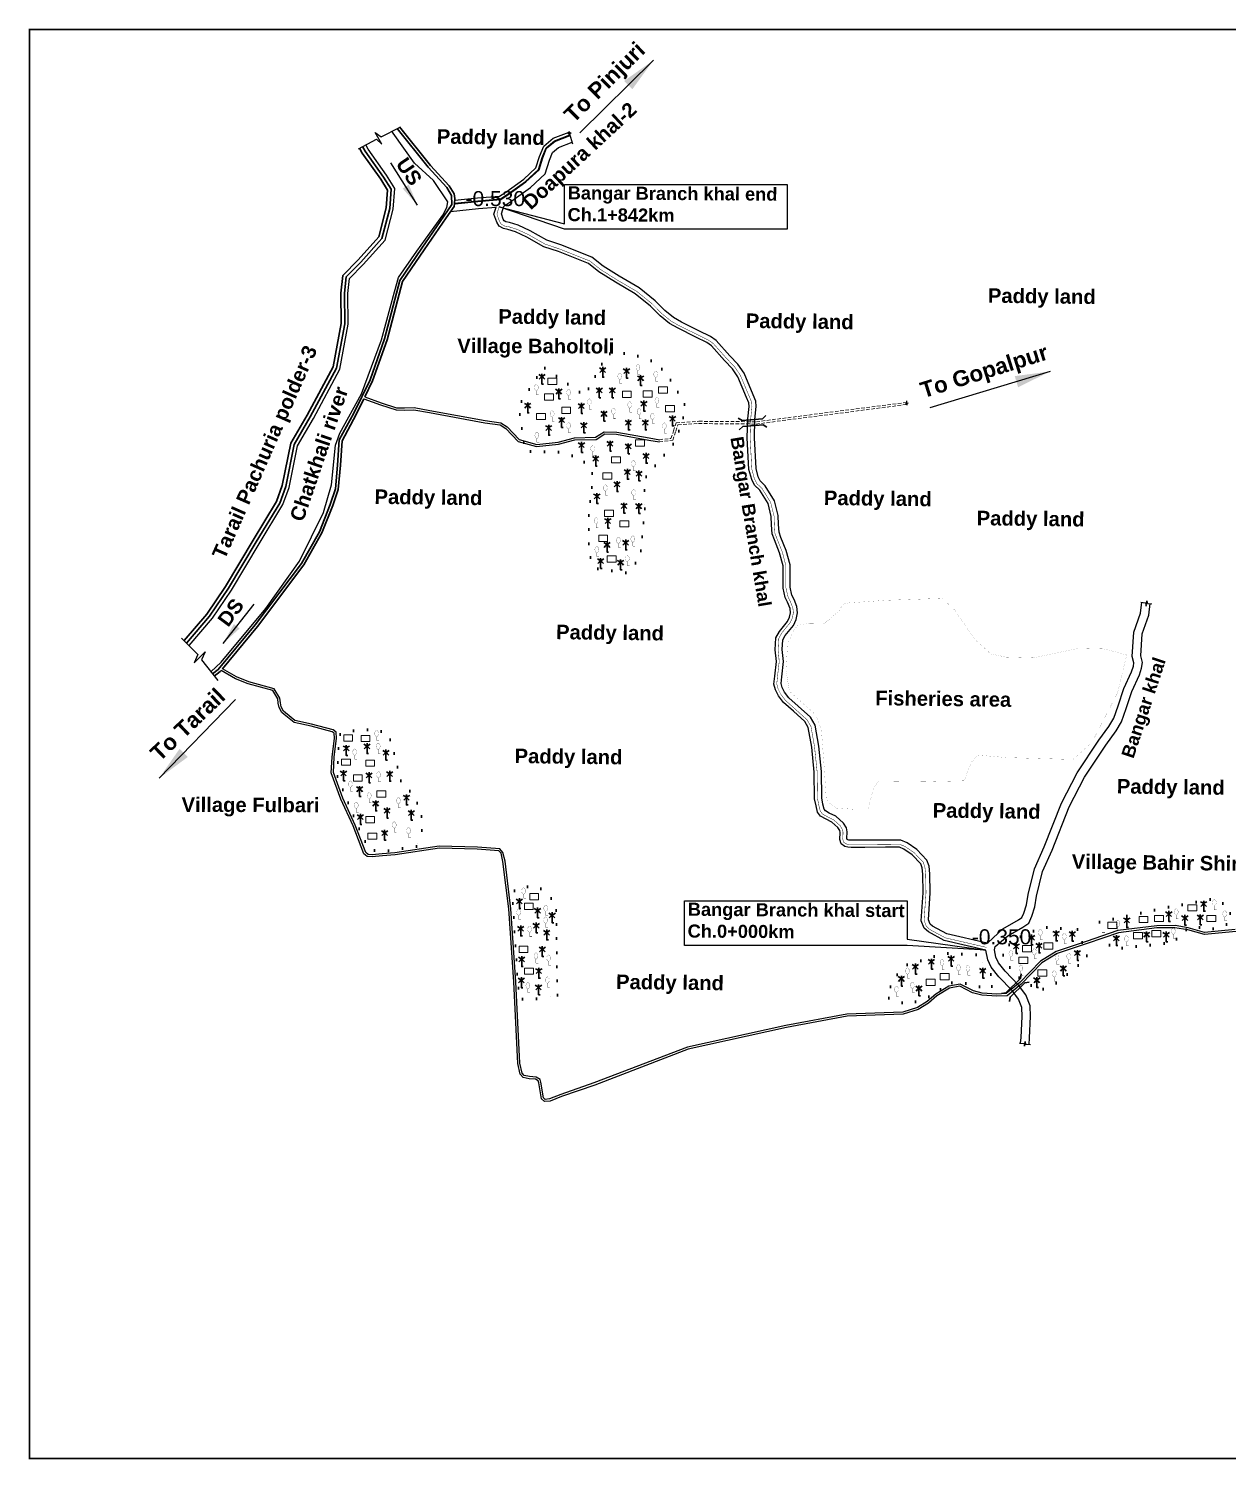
# Model space of a CAD drawing. Header units: millimetres. Extents: x 103 to 31621, y -111783 to -48.
# Drawn here: x 28774 to 30475, y -111783 to -109752 of the extents above; entities that cross this region are included whole.
import ezdxf

# ---------------------------------------------------------------- set-up
doc = ezdxf.new("R2010")
doc.units = ezdxf.units.MM
doc.header["$MEASUREMENT"] = 0
for name, pattern in [('CENTERX2', [4, 2.5, -0.5, 0.5, -0.5]), ('DASHED2', [0.375, 0.25, -0.125]), ('DOT2', [0.125, 0, -0.125]), ('HIDDENX2', [0.75, 0.5, -0.25])]:
    doc.linetypes.add(name, pattern=pattern)
for name, color, linetype in [('boundary', 7, 'Continuous'), ('Earthen Emb', 42, 'Continuous'), ('Home Stead', 151, 'Continuous'), ('Khal', 4, 'Continuous'), ('TEXT', 5, 'Continuous'), ('Trees', 77, 'Continuous')]:
    doc.layers.add(name, color=color, linetype=linetype)
for name, color, linetype, lineweight in [('Bridge or Culvert', 7, 'Continuous', 25), ('Earthan Road', 7, 'DASHED2', 9), ('FRAM', 7, 'Continuous', 50), ('HOUSE', 144, 'Continuous', 18), ('Pond or Ditch', 7, 'Continuous', 9), ('PUCCA ROAD', 1, 'Continuous', 30)]:
    doc.layers.add(name, color=color, linetype=linetype, lineweight=lineweight)
doc.styles.add('AR', font='arial.ttf', dxfattribs={"height": 450})
doc.styles.get("Standard").update_dxf_attribs({"font": 'arial.ttf'})
doc.styles.add('sum', font='arialbd.ttf')
doc.dimstyles.get("Standard").update_dxf_attribs({"dimtxt": 0.18, "dimasz": 0.18, "dimexe": 0.18, "dimexo": 0.0625, "dimgap": 0.09, "dimtad": 0, "dimtih": 1, "dimtoh": 1, "dimdec": 4, "dimzin": 0, "dimdsep": 46, "dimtxsty": 'Standard', "dimblk": 'DATUMBLANK', "dimcen": 0.09, "dimadec": 0, "dimazin": 0, "dimtfac": 1, "dimtdec": 4, "dimtofl": 0, "dimtmove": 0, "dimatfit": 3, "dimfxl": 1, "dimtolj": 1, "dimtzin": 0, "dimarcsym": 0})

# ---------------------------------------------------------------- blocks, each defined once
blk = doc.blocks.new('A$C7FEE66E4')
at = {"layer": 'Trees', "linetype": 'Continuous', "const_width": 0.000142}
blk.add_lwpolyline([(0, 0, 0.606435), (0, 0.0049, 0.606435)], format="xyb", close=True, dxfattribs=at)
at = {"layer": 'Trees', "linetype": 'Continuous', "const_width": 0.000252}
for points in [[(0, 0), (0, -0.0029)], [(0, -0.0029), (0.0017, -0.0029)]]:
    blk.add_lwpolyline(points, dxfattribs=at)
blk = doc.blocks.new('A$C01DB3217')
at = {"layer": 'Trees', "color": 1, "lineweight": 30}
blk.add_lwpolyline([(0, 0.0028), (0, -0.0071), (0.0015, -0.0071)], dxfattribs=at)
for centre, start, end in [((-0.012, -0.0154), 41.2491, 62.6782), ((0.012, -0.0154), 117.3218, 138.7509)]:
    blk.add_arc(centre, 0.0195, start, end, dxfattribs=at)
blk = doc.blocks.new('A$C3B865840')
at = {"layer": 'Bridge or Culvert', "color": 7, "linetype": 'Continuous', "lineweight": 30}
for points in [[(0, 43.6), (13.8, 33.1), (91.3, 33.3), (105, 44.2)], [(0.2, 0), (13.9, 10.6), (91.4, 10.9), (105.2, 0.2)]]:
    blk.add_lwpolyline(points, dxfattribs=at)
blk = doc.blocks.new('_DatumBlank')
at = {"color": 0, "linetype": 'ByBlock', "lineweight": -2}
for p, q in [((0, 0.577), (-1, 0)), ((0, -0.577), (0, 0.577)), ((-1, 0), (0, -0.577))]:
    blk.add_line(p, q, dxfattribs=at)
blk = doc.blocks.new('A$C5B990698')
at = {"layer": 'TEXT', "color": 0, "lineweight": 25}
blk.add_leader([(0, 110.8), (26.4, 0)], dimstyle='Standard', override={"dimscale": 0.5, "dimasz": 100, "dimgap": 0.09, "dimtad": 0}, dxfattribs=at)

msp = doc.modelspace()

# ---------------------------------------------------------------- linework, layer by layer
at = {"layer": 'boundary', "color": 0, "const_width": 2.6}
msp.add_lwpolyline([(28775.2, -109753.5), (31620, -109753.5), (31620, -111781.4), (28775.2, -111781.4), (28775.2, -109753.5)], dxfattribs=at)
at = {"layer": 'Earthan Road', "color": 7, "linetype": 'HIDDENX2', "ltscale": 10}
for points in [[(29669.1, -110338.8), (29688, -110336.5), (29692.4, -110323.5), (29695.4, -110314.6), (29724.8, -110312.7), (29806.4, -110313.4), (30020.4, -110285.6)], [(29669.2, -110335.7), (29685.6, -110333.7), (29689.2, -110323), (29693, -110311.7), (29725.3, -110309.5), (29806.8, -110310.2), (30019.9, -110282.6)]]:
    msp.add_lwpolyline(points, dxfattribs=at)
at = {"layer": 'Earthen Emb', "lineweight": 30}
for points in [[(29034.9, -110668.1), (29043, -110661.8), (29095.6, -110598.5), (29161.1, -110511.5), (29186.7, -110466.2), (29201.8, -110427.6), (29209.4, -110405.4), (29212.5, -110371.6), (29214.7, -110335.9), (29235.3, -110298.1), (29258.5, -110250.6), (29278.9, -110192.7), (29300.7, -110109.6), (29331.9, -110063.8), (29363.3, -110018.5), (29374.7, -110001.8), (29374.3, -109988.9), (29367.6, -109977.9), (29341.2, -109949), (29297, -109894.1)], [(29251.2, -110274.7), (29262.2, -110252.2), (29282.8, -110193.8), (29304.4, -110111.3), (29335.2, -110066.1), (29366.6, -110020.8), (29377.7, -110004.5), (29377.7, -110004.5), (29377.7, -110004.5), (29378.4, -110001), (29378.9, -109993.2), (29377.8, -109986.9), (29370.8, -109975.5), (29344.2, -109946.4), (29300.2, -109891.6)], [(28994.5, -110620.8), (29026.9, -110583), (29053.5, -110543.8), (29092.8, -110478), (29125.8, -110423.3), (29134, -110400.5), (29146.2, -110340.5), (29169.3, -110300.7), (29206.1, -110232.3), (29217.6, -110170.6), (29217.2, -110127.5), (29219.9, -110102.5), (29241.5, -110080.2), (29270.8, -110047.5), (29281.5, -110006.7), (29283.5, -109981.5), (29273.6, -109965.8), (29247.4, -109928.8), (29243.7, -109922)], [(28998.1, -110624.3), (29030.8, -110586), (29057.7, -110546.5), (29097, -110480.6), (29130.4, -110425.5), (29138.9, -110401.9), (29150.9, -110342.3), (29173.7, -110303.1), (29210.9, -110233.9), (29222.6, -110171.1), (29222.2, -110127.7), (29224.7, -110104.7), (29245.2, -110083.6), (29275.3, -110049.9), (29286.5, -110007.6), (29288.6, -109980.3), (29277.8, -109963.1), (29251.7, -109926.1), (29248, -109919.5)], [(29049, -110660.8), (29098.8, -110600.9), (29164.6, -110513.4), (29190.3, -110467.9), (29205.6, -110429), (29213.3, -110406.2), (29216.5, -110371.9), (29218.7, -110337), (29238.9, -110300), (29249.9, -110277.4)], [(29037.4, -110671.2), (29045.8, -110664.7), (29047.1, -110663.1)]]:
    msp.add_lwpolyline(points, dxfattribs=at)
at = {"layer": 'Home Stead', "color": 7, "linetype": 'DOT2', "lineweight": 50, "ltscale": 159.474072, "flags": 128}
for points in [[(29648.5, -110433.5), (29641.9, -110503.7), (29622.4, -110524.7), (29579.6, -110518.5), (29568.8, -110497.4), (29568.8, -110443.8), (29575, -110385.4), (29558.6, -110362.1), (29526.7, -110353.5), (29478.5, -110351.9), (29469.1, -110288), (29494, -110249.1), (29504.5, -110232.6), (29543, -110259.2), (29563.3, -110273.2), (29583.5, -110235.9), (29595.4, -110213.7), (29627.8, -110213.3), (29665.2, -110226.5), (29688.5, -110255.3), (29707.2, -110290.3), (29692.4, -110337), (29666, -110369.7), (29649.6, -110389.1), (29647.7, -110413.9), (29648.5, -110433.5)], [(29324.2, -110913), (29278.4, -110919.9), (29258.4, -110917.8), (29246, -110895.4), (29225.9, -110847.8), (29211.8, -110811.9), (29213.9, -110771.9), (29215.9, -110753.6), (29229, -110749.1), (29263.8, -110746.7), (29283.9, -110752), (29290, -110769.6), (29303.2, -110824.2), (29317, -110836.3), (29329.1, -110858.4), (29333, -110877.1), (29330.8, -110900.8), (29324.2, -110913)], [(29524.3, -111123.7), (29522.7, -110993.5), (29498.3, -110970.3), (29471.2, -110970.3), (29460.2, -110977.9), (29468.3, -111107.6), (29470.7, -111129.5), (29491.1, -111130), (29524.3, -111123.7)], [(30293.6, -111020.2), (30384.7, -111000.5), (30456.2, -110987.1), (30477.6, -110998), (30481.4, -111019.4), (30464.4, -111029), (30447.1, -111030.3), (30426.3, -111026.3), (30407.4, -111036), (30400.9, -111048.3), (30363.5, -111053.3), (30312.6, -111058.3), (30305.4, -111050.2), (30293.6, -111020.2)], [(30262.4, -111030.5), (30276.7, -111070.6), (30234.3, -111106), (30208.9, -111117.7), (30173.9, -111095.5), (30158, -111071.7), (30155.5, -111059.4), (30186, -111038.3), (30215.3, -111027.6), (30245.7, -111029.9), (30262.4, -111030.5)], [(30118.6, -111066.6), (30074.5, -111064.5), (30041.9, -111074.4), (30020.4, -111081), (30001.2, -111100.5), (29991.2, -111126.9), (30021.4, -111137.5), (30061.4, -111122.6), (30078, -111106.2), (30102.6, -111106.9), (30138.5, -111115.7), (30145.1, -111105.3), (30135.3, -111086.8), (30118.6, -111066.6)]]:
    msp.add_lwpolyline(points, dxfattribs=at)
at = {"layer": 'HOUSE'}
for points in [[(29510.8, -110257.2), (29523.4, -110257.2), (29523.4, -110248.3), (29510.8, -110248.3), (29510.8, -110257.2)], [(29506.2, -110279.4), (29518.9, -110279.4), (29518.9, -110270.6), (29506.2, -110270.6), (29506.2, -110279.4)], [(29616.6, -110275.6), (29629.2, -110275.6), (29629.2, -110266.8), (29616.6, -110266.8), (29616.6, -110275.6)], [(29646.1, -110275.1), (29658.8, -110275.1), (29658.8, -110266.2), (29646.1, -110266.2), (29646.1, -110275.1)], [(29668.1, -110269.6), (29680.7, -110269.6), (29680.7, -110260.7), (29668.1, -110260.7), (29668.1, -110269.6)], [(29530.6, -110298.3), (29543.2, -110298.3), (29543.2, -110289.4), (29530.6, -110289.4), (29530.6, -110298.3)], [(29677.9, -110295.9), (29690.6, -110295.9), (29690.6, -110287), (29677.9, -110287), (29677.9, -110295.9)], [(29494.9, -110307.1), (29507.6, -110307.1), (29507.6, -110298.3), (29494.9, -110298.3), (29494.9, -110307.1)], [(29635.3, -110344.6), (29648, -110344.6), (29648, -110335.8), (29635.3, -110335.8), (29635.3, -110344.6)], [(29601.3, -110368.5), (29613.9, -110368.5), (29613.9, -110359.7), (29601.3, -110359.7), (29601.3, -110368.5)], [(29588.9, -110391.4), (29601.5, -110391.4), (29601.5, -110382.5), (29588.9, -110382.5), (29588.9, -110391.4)], [(29591.2, -110444.4), (29603.9, -110444.4), (29603.9, -110435.5), (29591.2, -110435.5), (29591.2, -110444.4)], [(29613.2, -110459.5), (29625.9, -110459.5), (29625.9, -110450.6), (29613.2, -110450.6), (29613.2, -110459.5)], [(29583.1, -110480), (29595.7, -110480), (29595.7, -110471.1), (29583.1, -110471.1), (29583.1, -110480)], [(29595.1, -110509.4), (29607.7, -110509.4), (29607.7, -110500.5), (29595.1, -110500.5), (29595.1, -110509.4)], [(29221.2, -110763.5), (29233.8, -110763.5), (29233.8, -110754.6), (29221.2, -110754.6), (29221.2, -110763.5)], [(29245.7, -110764.1), (29258.3, -110764.1), (29258.3, -110755.2), (29245.7, -110755.2), (29245.7, -110764.1)], [(29218.1, -110797.6), (29230.8, -110797.6), (29230.8, -110788.8), (29218.1, -110788.8), (29218.1, -110797.6)], [(29252.3, -110799.1), (29265, -110799.1), (29265, -110790.3), (29252.3, -110790.3), (29252.3, -110799.1)], [(29234.8, -110820), (29247.4, -110820), (29247.4, -110811.1), (29234.8, -110811.1), (29234.8, -110820)], [(29268.1, -110842.8), (29280.8, -110842.8), (29280.8, -110834), (29268.1, -110834), (29268.1, -110842.8)], [(29252.4, -110879.1), (29265, -110879.1), (29265, -110870.3), (29252.4, -110870.3), (29252.4, -110879.1)], [(29255.4, -110902.7), (29268.1, -110902.7), (29268.1, -110893.8), (29255.4, -110893.8), (29255.4, -110902.7)], [(29485.2, -110988.5), (29497.8, -110988.5), (29497.8, -110979.6), (29485.2, -110979.6), (29485.2, -110988.5)], [(29477.6, -111002.1), (29490.2, -111002.1), (29490.2, -110993.3), (29477.6, -110993.3), (29477.6, -111002.1)], [(30419.1, -111004.4), (30431.7, -111004.4), (30431.7, -110995.6), (30419.1, -110995.6), (30419.1, -111004.4)], [(30305.7, -111029.2), (30318.4, -111029.2), (30318.4, -111020.3), (30305.7, -111020.3), (30305.7, -111029.2)], [(30349.8, -111021), (30362.5, -111021), (30362.5, -111012.2), (30349.8, -111012.2), (30349.8, -111021)], [(30371.8, -111019.5), (30384.5, -111019.5), (30384.5, -111010.7), (30371.8, -111010.7), (30371.8, -111019.5)], [(30446.2, -111019.5), (30458.9, -111019.5), (30458.9, -111010.7), (30446.2, -111010.7), (30446.2, -111019.5)], [(30342.1, -111043.9), (30354.7, -111043.9), (30354.7, -111035), (30342.1, -111035), (30342.1, -111043.9)], [(30368.2, -111041.1), (30380.8, -111041.1), (30380.8, -111032.2), (30368.2, -111032.2), (30368.2, -111041.1)], [(29470, -111063.4), (29482.6, -111063.4), (29482.6, -111054.5), (29470, -111054.5), (29470, -111063.4)], [(30184.4, -111062.3), (30197.1, -111062.3), (30197.1, -111053.5), (30184.4, -111053.5), (30184.4, -111062.3)], [(30214.9, -111058.4), (30227.5, -111058.4), (30227.5, -111049.5), (30214.9, -111049.5), (30214.9, -111058.4)], [(30179.4, -111079), (30192, -111079), (30192, -111070.1), (30179.4, -111070.1), (30179.4, -111079)], [(29477.9, -111094.3), (29490.5, -111094.3), (29490.5, -111085.4), (29477.9, -111085.4), (29477.9, -111094.3)], [(30047.8, -111110.3), (30060.4, -111110.3), (30060.4, -111101.4), (30047.8, -111101.4), (30047.8, -111110.3)], [(30067.7, -111102.2), (30080.4, -111102.2), (30080.4, -111093.3), (30067.7, -111093.3), (30067.7, -111102.2)], [(30206.4, -111096.7), (30219.1, -111096.7), (30219.1, -111087.8), (30206.4, -111087.8), (30206.4, -111096.7)]]:
    msp.add_lwpolyline(points, dxfattribs=at)
at = {"layer": 'Khal', "lineweight": 25, "ltscale": 0.1}
for points in [[(29032.5, -110665.1), (29047.2, -110651.5), (29110.7, -110575.2), (29158.6, -110507.8), (29192.5, -110438.8), (29204, -110399.8), (29209.6, -110343.4), (29215.6, -110326.4), (29246.3, -110270.3), (29274.6, -110194), (29293.4, -110125.6), (29299, -110105.6), (29325.1, -110068.3), (29361.7, -110016.8), (29367.3, -110006.3), (29368.9, -109998.1), (29348.6, -109967.7), (29321.7, -109943.3), (29291.3, -109900.8), (29289.5, -109898)], [(29241.9, -109922.7), (29267.6, -109909.1), (29275.2, -109916), (29265.7, -109899.9), (29274.1, -109905.8), (29300.3, -109892.5)], [(29378.6, -110001), (29411.6, -109997.5), (29444.1, -109994.7), (29453.9, -109988.3), (29479.8, -109969.9), (29498.4, -109952.6), (29503.7, -109935.4), (29509.1, -109922.1), (29520.9, -109912.3), (29542.5, -109903.8)], [(29001.7, -110627.8), (29034.8, -110589), (29061.9, -110549.2), (29101.3, -110483.2), (29134.9, -110427.6), (29143.7, -110403.3), (29155.7, -110344.1), (29178.1, -110305.6), (29215.6, -110235.6), (29227.6, -110171.5), (29227.2, -110128), (29229.5, -110107), (29248.9, -110087), (29279.8, -110052.3), (29291.4, -110008.4), (29293.7, -109979), (29281.9, -109960.3), (29255.9, -109923.5), (29252.4, -109917.1)], [(29448.2, -110004), (29459.5, -109996.5), (29486.1, -109977.7), (29507.2, -109958.1), (29513.2, -109938.8), (29517.5, -109928.2), (29526, -109921), (29545.3, -109913.4)], [(29372.8, -110011.6), (29412.5, -110007.5), (29437.4, -110005.4)], [(30019.7, -110280.4), (30020, -110283.4), (30022.4, -110283.6), (30018.5, -110284.3), (30020.3, -110284.4), (30020.5, -110286.7)], [(28991, -110617.3), (29014.2, -110640.3), (29008.9, -110652.4), (29024.4, -110636.6), (29019.1, -110648.2), (29042.4, -110677.5)]]:
    msp.add_lwpolyline(points, dxfattribs=at)
at = {"layer": 'Khal', "color": 3, "linetype": 'Continuous'}
for points in [[(30132.5, -111060), (30073.3, -111046.3), (30050.9, -111034.1), (30044.7, -111028.8), (30040.8, -111018.3), (30043.5, -110978.5), (30043, -110952.3), (30042, -110943.1), (30040.1, -110937.4), (30028, -110924.7), (30016.1, -110916.5), (30010, -110914), (29989.8, -110913.8), (29960.7, -110914.1), (29941.1, -110914.1), (29936.4, -110913.9), (29932.5, -110912.9), (29927.2, -110909.1), (29925.3, -110902.8), (29925.8, -110893.1), (29925.2, -110890.4), (29922.6, -110886), (29914, -110878.3), (29905.6, -110874.3), (29897.9, -110869.9), (29893.7, -110864.2), (29891.5, -110855.1), (29889.5, -110845.1), (29889, -110807.2), (29885.3, -110771.9), (29880.5, -110744.1), (29875.5, -110735.7), (29859.4, -110721), (29845.5, -110708.6), (29838.1, -110699.2), (29833.9, -110690.8), (29831.7, -110682.7), (29832.9, -110671), (29835.2, -110650.2), (29833.6, -110633.6), (29834.6, -110616.8), (29839.4, -110607.8), (29850.9, -110593.6), (29853.9, -110587.6), (29855.2, -110581.1), (29854.6, -110575), (29851, -110566.4), (29847.8, -110559.5), (29844.7, -110546.3), (29844.6, -110514.7), (29839.7, -110496), (29832.4, -110477.9), (29829.2, -110469.1), (29828.3, -110456.6), (29827.9, -110444.7), (29823.3, -110426.1), (29811.6, -110407.3), (29804, -110400.2), (29800.1, -110391.9), (29796.3, -110377.9), (29793.9, -110332.9), (29794.7, -110306.2), (29796.5, -110288.6), (29796, -110283.2), (29792.9, -110275.6), (29780.6, -110246.2), (29772.8, -110234.9), (29761.6, -110223.1), (29743.2, -110202.3), (29736.6, -110197.8), (29720.8, -110189.9), (29695.8, -110177.5), (29683.3, -110170.6), (29670.2, -110159.8), (29656.4, -110146), (29634.6, -110128.4), (29606.7, -110112.1), (29583.4, -110097.3), (29568.4, -110085.5), (29525.9, -110068.7), (29505.1, -110061.7), (29481.2, -110048), (29465.1, -110040.6), (29454.2, -110037.2), (29447.8, -110036.1), (29441.6, -110032.4), (29438.3, -110027), (29434.4, -110015.4), (29437.4, -110005.4)], [(30134.3, -111050.1), (30076.9, -111036.9), (30056.6, -111025.8), (30053.2, -111022.9), (30050.9, -111016.8), (30053.5, -110978.8), (30053, -110951.6), (30051.8, -110941), (30048.9, -110932.1), (30034.5, -110917.1), (30020.9, -110907.6), (30011.9, -110904.1), (29989.8, -110903.8), (29960.6, -110904.1), (29941.4, -110904.1), (29937.9, -110903.9), (29936.7, -110903.6), (29935.8, -110903), (29935.3, -110901.6), (29935.8, -110892.2), (29934.6, -110886.6), (29930.4, -110879.6), (29919.6, -110869.9), (29910.3, -110865.4), (29904.7, -110862.2), (29903, -110859.9), (29901.3, -110853), (29899.5, -110844), (29899, -110806.6), (29895.2, -110770.6), (29890.1, -110740.6), (29883.4, -110729.3), (29866.1, -110713.6), (29852.8, -110701.8), (29846.6, -110693.8), (29843.3, -110687.3), (29841.8, -110681.8), (29842.8, -110672), (29845.2, -110650.2), (29843.6, -110633.5), (29844.4, -110619.5), (29847.8, -110613.4), (29859.4, -110599.1), (29863.4, -110590.9), (29865.3, -110581.5), (29864.3, -110572.5), (29860.2, -110562.4), (29857.3, -110556.2), (29854.7, -110545.1), (29854.6, -110513.4), (29849.2, -110492.9), (29841.7, -110474.3), (29839.1, -110467), (29838.3, -110456.1), (29837.9, -110443.3), (29832.6, -110422.2), (29819.3, -110400.9), (29812.3, -110394.2), (29809.5, -110388.4), (29806.3, -110376.3), (29803.9, -110332.8), (29804.7, -110306.8), (29806.5, -110288.6), (29805.9, -110280.9), (29802.1, -110271.8), (29789.4, -110241.4), (29780.6, -110228.6), (29769, -110216.4), (29749.8, -110194.7), (29741.7, -110189.2), (29725.2, -110181), (29700.4, -110168.7), (29689, -110162.3), (29676.9, -110152.4), (29663.1, -110138.6), (29640.3, -110120.2), (29611.9, -110103.6), (29589.2, -110089.2), (29573.4, -110076.7), (29529.4, -110059.3), (29509.2, -110052.5), (29485.8, -110039.1), (29468.7, -110031.2), (29456.5, -110027.4), (29451.4, -110026.5), (29448.9, -110025), (29447.5, -110022.7), (29444.9, -110015.2), (29448.2, -110004)]]:
    msp.add_lwpolyline(points, dxfattribs=at)
at = {"layer": 'Khal', "color": 7, "linetype": 'CENTERX2', "lineweight": 30, "ltscale": 5, "const_width": 0.632}
msp.add_lwpolyline([(30133, -111056), (30074.8, -111042.5), (30053.1, -111030.8), (30048.1, -111026.4), (30044.8, -111017.7), (30047.5, -110978.6), (30047, -110952), (30045.9, -110942.2), (30043.7, -110935.3), (30030.6, -110921.7), (30018, -110913), (30010.8, -110910.1), (29989.8, -110909.8), (29960.6, -110910.1), (29941.2, -110910.1), (29937, -110909.9), (29934.2, -110909.2), (29930.6, -110906.7), (29929.3, -110902.3), (29929.8, -110892.7), (29928.9, -110888.9), (29925.7, -110883.4), (29916.2, -110874.9), (29907.5, -110870.7), (29900.6, -110866.8), (29897.4, -110862.5), (29895.4, -110854.3), (29893.5, -110844.7), (29893, -110806.9), (29889.3, -110771.4), (29884.3, -110742.7), (29878.7, -110733.1), (29862.1, -110718.1), (29848.4, -110705.9), (29841.5, -110697), (29837.7, -110689.4), (29835.7, -110682.3), (29836.8, -110671.4), (29839.2, -110650.2), (29837.6, -110633.6), (29838.5, -110617.9), (29842.7, -110610), (29854.3, -110595.8), (29857.7, -110588.9), (29859.3, -110581.2), (29858.5, -110574), (29854.7, -110564.8), (29851.6, -110558.2), (29848.7, -110545.8), (29848.6, -110514.2), (29843.5, -110494.8), (29836.1, -110476.4), (29833.1, -110468.3), (29832.3, -110456.4), (29831.9, -110444.2), (29827, -110424.5), (29814.7, -110404.7), (29807.3, -110397.8), (29803.8, -110390.5), (29800.3, -110377.3), (29797.9, -110332.8), (29798.7, -110306.5), (29800.5, -110288.6), (29800, -110282.3), (29796.6, -110274.1), (29784.1, -110244.3), (29776, -110232.4), (29764.6, -110220.4), (29745.8, -110199.3), (29738.7, -110194.3), (29722.6, -110186.3), (29697.6, -110174), (29685.6, -110167.3), (29672.8, -110156.8), (29659.1, -110143), (29636.9, -110125.1), (29608.8, -110108.7), (29585.7, -110094.1), (29570.4, -110082), (29527.3, -110064.9), (29506.8, -110058), (29483, -110044.4), (29466.5, -110036.9), (29455.1, -110033.3), (29449.3, -110032.3), (29444.5, -110029.4), (29442, -110025.3), (29438.6, -110015.3), (29441.6, -110005)], dxfattribs=at)
at = {"layer": 'Khal', "color": 4, "linetype": 'Continuous'}
for points in [[(30134.3, -111050.1), (30135.6, -111049.2), (30156.7, -111029.8), (30178.7, -111017.2), (30183.7, -111013.6), (30186.3, -111007.6), (30190.2, -110995.9), (30192.5, -110981.2), (30201.6, -110944.6), (30215.3, -110913.4), (30239.7, -110851.6), (30262.2, -110808.6), (30292.8, -110762), (30307.2, -110742.4), (30314, -110730.7), (30320.4, -110713.2), (30328.5, -110688.8), (30339.1, -110664.9), (30341.8, -110657.2), (30342.5, -110652.5), (30340.2, -110643.3), (30342.3, -110608.6), (30351.9, -110581.7), (30353.7, -110566.4)], [(30193.7, -111193.7), (30194.4, -111184.6), (30195.8, -111154.2), (30195.4, -111138.8), (30189.4, -111123.5), (30178.9, -111109.5), (30160, -111090), (30150.4, -111077.8), (30146.8, -111070), (30144.7, -111059.5), (30145.6, -111054.9), (30163.6, -111039.6), (30185.1, -111027.3), (30193.3, -111021.5), (30197.5, -111011.9), (30201.9, -110998.7), (30204.2, -110983.5), (30213, -110948.5), (30226.4, -110918.1), (30250.6, -110856.6), (30272.6, -110814.7), (30302.7, -110768.9), (30317.2, -110749), (30324.9, -110735.8), (30331.7, -110717.2), (30339.7, -110693.1), (30350.3, -110669.3), (30353.5, -110660), (30354.7, -110651.8), (30352.3, -110642.2), (30354.2, -110611.1), (30363.7, -110584.4), (30365.5, -110568.3)], [(30352.3, -110566.3), (30359.2, -110567), (30359.8, -110571.9), (30360.9, -110564.1), (30361.7, -110567.9), (30368, -110568.6)], [(30181.8, -111192.2), (30182.5, -111183.9), (30183.8, -111154.1), (30183.5, -111141.2), (30178.8, -111129.4), (30169.8, -111117.3), (30151, -111097.9), (30140.1, -111084.1), (30135.4, -111073.8), (30132.5, -111060)], [(30180, -111192.1), (30186.9, -111192.7), (30187.4, -111196.3), (30188.1, -111189.8), (30188.7, -111193.3), (30195.6, -111193.8)]]:
    msp.add_lwpolyline(points, dxfattribs=at)
at = {"layer": 'Pond or Ditch', "color": 4, "const_width": 0.0967}
msp.add_lwpolyline([(30299.9, -110632.5), (30332.4, -110641), (30319.3, -110694.9), (30283.1, -110765), (30256.4, -110789.4), (30161.5, -110786.7), (30119.9, -110783.1), (30111.3, -110794.5), (30101.6, -110819.7), (30054.2, -110820.8), (29981.5, -110819.9), (29978, -110822.7), (29973.4, -110829.1), (29965.1, -110860.2), (29947.5, -110860.2), (29919.5, -110858.4), (29911.5, -110852.4), (29906, -110846.2), (29903, -110799.8), (29899.1, -110747.6), (29891.5, -110726.5), (29853.7, -110692.6), (29848.7, -110662.8), (29851.2, -110625.1), (29859.6, -110606.5), (29866.4, -110598.3), (29881.6, -110596.4), (29902.1, -110596.7), (29910.1, -110590.7), (29924, -110579), (29929.3, -110569.2), (29936.6, -110567.3), (29991.3, -110563.5), (30070.8, -110560.8), (30087.9, -110577), (30116.8, -110618.9), (30139.5, -110639.7), (30161.8, -110644.2), (30199.7, -110645.2), (30264.6, -110631.6), (30299.9, -110632.5)], dxfattribs=at)
at = {"layer": 'PUCCA ROAD', "lineweight": 25}
for points in [[(29378.5, -110000), (29411.5, -109996.6), (29443.7, -109993.8), (29453.3, -109987.5), (29479.2, -109969.1), (29497.5, -109952.1), (29502.8, -109935.1), (29508.3, -109921.5), (29520.3, -109911.4), (29542.1, -109902.8)], [(29378.7, -109995.9), (29411.1, -109992.6), (29442.4, -109989.9), (29451, -109984.2), (29476.6, -109966), (29494, -109949.9), (29499, -109933.7), (29505, -109919.1), (29518.3, -109907.9), (29541, -109899)], [(29540.5, -109897.6), (29541.5, -109900.4), (29539.9, -109901.5), (29543.8, -109900.3), (29541.7, -109901.5), (29545.9, -109915.8)], [(29249.9, -110277.4), (29273.4, -110286), (29295.5, -110293.4), (29307.6, -110293.6), (29320.8, -110293), (29342.7, -110296.9), (29421.2, -110311.6), (29443.3, -110314.6), (29451.3, -110319.6), (29468.7, -110338.1), (29494.8, -110345.3), (29526, -110341.9), (29549.1, -110336), (29579.2, -110335.2), (29591.7, -110327.5), (29608.5, -110327.8), (29654, -110336.1), (29669.1, -110338.8)], [(29251.2, -110274.7), (29274.4, -110283.1), (29296, -110290.4), (29307.6, -110290.6), (29321, -110290), (29343.2, -110294), (29421.7, -110308.6), (29444.3, -110311.7), (29453.2, -110317.2), (29470.3, -110335.5), (29495, -110342.2), (29525.4, -110339), (29548.7, -110333), (29578.3, -110332.2), (29590.9, -110324.5), (29608.8, -110324.8), (29654.5, -110333.2), (29669.6, -110335.9)], [(30487.7, -111033.7), (30442.7, -111037.9), (30419, -111031.1), (30400.8, -111028.1), (30375.3, -111028.5), (30320.6, -111035.2), (30276, -111050.8), (30233.7, -111064.6), (30212.1, -111078.2), (30182.5, -111108.1), (30162.5, -111124.6), (30147.8, -111125.3), (30126.7, -111124), (30113.6, -111120.5), (30095.7, -111111.2), (30081, -111113.8), (30063.1, -111125), (30051, -111135.2), (30036.6, -111144.1), (30015.3, -111150.9), (29935.5, -111153.7), (29849.3, -111169.6), (29709.8, -111200.7), (29577.4, -111251.4), (29530.4, -111267.7), (29513.9, -111274.1), (29506.1, -111274.9), (29501.9, -111271.1), (29498.2, -111248.1), (29497.3, -111245.6), (29493.2, -111243.2), (29484.3, -111242.5), (29475.6, -111240.8), (29471.5, -111236.1), (29468.1, -111220.7), (29462.5, -111105.1), (29455.4, -111001.5), (29447.1, -110934.4), (29444.4, -110922.6), (29441.1, -110918.9), (29410.6, -110916.9), (29356.9, -110915.3), (29294.1, -110924.8), (29276.2, -110926.2), (29261.4, -110927.7), (29254.6, -110927), (29249.9, -110923.3), (29234.5, -110883.7), (29217.2, -110845.6), (29203.4, -110808.6), (29204.6, -110786), (29208.1, -110759.2), (29207.6, -110752.2), (29204.9, -110750.1), (29174.7, -110742.2), (29150.6, -110737.1), (29136.6, -110725.7), (29133.1, -110722.8), (29129.4, -110715.6), (29128.3, -110709.7), (29127.4, -110703.4), (29120.5, -110691.7), (29085.7, -110681.9), (29067.7, -110675), (29047.1, -110663.1)], [(30486.1, -111030.8), (30442.9, -111034.9), (30419.6, -111028.2), (30401, -111025.1), (30375.1, -111025.5), (30319.9, -111032.3), (30275, -111047.9), (30232.4, -111061.9), (30210.2, -111075.8), (30180.5, -111105.9), (30161.4, -111121.7), (30147.8, -111122.3), (30127.2, -111121), (30114.7, -111117.7), (30096.2, -111108.1), (30079.9, -111110.9), (30061.4, -111122.6), (30049.2, -111132.7), (30035.3, -111141.3), (30014.8, -111147.9), (29935.1, -111150.7), (29848.7, -111166.7), (29708.9, -111197.8), (29576.3, -111248.5), (29529.3, -111264.9), (29513.2, -111271.2), (29507.1, -111271.8), (29504.7, -111269.6), (29501.1, -111247.4), (29499.7, -111243.5), (29494.1, -111240.3), (29484.7, -111239.5), (29477.1, -111238), (29474.2, -111234.7), (29471.1, -111220.3), (29465.5, -111104.9), (29458.4, -111001.2), (29450.1, -110933.9), (29447.1, -110921.2), (29442.5, -110916), (29410.8, -110913.9), (29356.7, -110912.3), (29293.8, -110921.9), (29275.9, -110923.2), (29261.4, -110924.6), (29255.8, -110924.1), (29252.4, -110921.4), (29237.3, -110882.5), (29220, -110844.5), (29206.4, -110808.1), (29207.6, -110786.3), (29211.1, -110759.3), (29210.5, -110750.7), (29206.3, -110747.3), (29175.4, -110739.3), (29151.9, -110734.3), (29138.5, -110723.4), (29135.5, -110720.9), (29132.3, -110714.6), (29131.2, -110709.2), (29130.3, -110702.3), (29122.5, -110689.2), (29086.7, -110679.1), (29069, -110672.3), (29049, -110660.8)]]:
    msp.add_lwpolyline(points, dxfattribs=at)
at = {"layer": 'TEXT', "color": 7}
for points in [[(29534.5, -110029.4), (29534.5, -109973.5), (29850.6, -109973.5), (29850.6, -110036.7), (29534.5, -110036.7), (29441.6, -110005)], [(30020.9, -111044.2), (30132.5, -111060), (30020.9, -111053.4), (29704.8, -111053.4), (29704.8, -110990.2), (30020.9, -110990.2)]]:
    msp.add_lwpolyline(points, close=True, dxfattribs=at)

# ---------------------------------------------------------------- block references
at = {"layer": 'Khal', "lineweight": 25, "ltscale": 0.1}
for name, p, xscale, yscale, zscale, rotation in [('A$C5B990698', (29303.5, -109937.4), 0.6240000000024504, 0.6239999999979773, 0.6240000000000001, 198.7954776436145), ('A$C3B865840', (29782.5, -110321.4), 0.3750000000049437, 0.375, 0.375, 5.013355747642886), ('A$C5B990698', (29104.3, -110582.2), 0.6240000000139964, 0.6239999999888823, 0.6240000000000001, 128.0511309004344), ('A$C3B865840', (30166, -111133.1), 0.3750000000086094, 0.375, 0.375, 44.48520511252793)]:
    msp.add_blockref(name, p, dxfattribs=dict(at, xscale=xscale, yscale=yscale, zscale=zscale, rotation=rotation))
at = {"layer": 'Trees', "linetype": 'DOT2', "ltscale": 0.2, "xscale": 1894.703676632744, "yscale": 1894.703676632751, "zscale": 1894.703676632743}
for p in [(29638.7, -110237.8), (29613, -110250.4), (29664, -110247.3), (29494.4, -110266.3), (29540.3, -110273.2), (29569.7, -110286.8), (29603.9, -110299.8), (29627, -110290.9), (29640.3, -110300.5), (29665.6, -110284.7), (29516.9, -110303.6), (29540.3, -110320.4), (29659.2, -110307.1), (29676.1, -110320.8), (29495.3, -110334), (29574.5, -110353), (29632.1, -110373.9), (29592.5, -110408.7), (29632.7, -110415.4), (29579.3, -110455.3), (29611, -110483.1), (29631.5, -110481.2), (29580.4, -110496.2), (29623.6, -110509.1), (29268, -110757.2), (29236.7, -110783.6), (29270, -110775.4), (29230.6, -110829), (29270.6, -110815.7), (29257.3, -110845.2), (29238.9, -110859.1), (29298.8, -110852.5), (29292.8, -110887), (29313.2, -110895.1), (29476.4, -110980.7), (29469.4, -111010.8), (29507.9, -111005.2), (30402.6, -111010.3), (30456.7, -110997.3), (29507.6, -111022.1), (30319.9, -111026.8), (30471.4, -111013.1), (29485, -111034.9), (30209.7, -111039.5), (30243.8, -111045.3), (30331.9, -111048.5), (30398.5, -111037.6), (29494, -111072.8), (30168, -111069.5), (30201.3, -111067), (30250.1, -111073.3), (29511.9, -111075.9), (30070.3, -111082.1), (30093.6, -111089.6), (30107.1, -111090.4), (30182.2, -111090.2), (30233.4, -111075.3), (29510.2, -111107.1), (30021.2, -111094.3), (30229.6, -111098.3), (29482.5, -111115), (30005.5, -111120.2), (30028.2, -111114.6)]:
    msp.add_blockref('A$C7FEE66E4', p, dxfattribs=at)
at = {"layer": 'Trees', "ltscale": 0.1, "xscale": 1494.109231630064, "yscale": 1494.109231630064, "zscale": 1494.109231630057}
for p in [(29502.4, -110246.1), (29588.7, -110236.4), (29622.5, -110237.8), (29642.4, -110248.1), (29526.4, -110267), (29583.9, -110265.5), (29602.3, -110265.5), (29482.3, -110286.9), (29558.4, -110287.6), (29647, -110284.4), (29530.3, -110307.6), (29561.9, -110315.1), (29590.4, -110298.7), (29625.2, -110311.2), (29649.2, -110311.2), (29687.7, -110305.5), (29512, -110318.6), (29558.6, -110343), (29599.1, -110341.2), (29625, -110345), (29578.8, -110362.4), (29650.3, -110358.4), (29623.8, -110381.2), (29640.1, -110383.5), (29580.4, -110415.6), (29609, -110398.6), (29618.8, -110429.3), (29640, -110429.7), (29596, -110450.6), (29594.8, -110484.6), (29621.3, -110481.5), (29585.7, -110507.7), (29614, -110509.7), (29224.8, -110773.2), (29254.2, -110770.4), (29281.1, -110779.6), (29220.8, -110808.9), (29257.1, -110811.8), (29286.4, -110809.7), (29243.6, -110831.3), (29310.2, -110843.2), (29266.5, -110851.7), (29282.6, -110861.9), (29317, -110865), (29244.8, -110870.9), (29279.2, -110893.4), (29470.4, -110990.4), (29496.2, -111003.6), (30441.7, -110994.1), (29494.3, -111024.9), (29516.9, -111010.5), (30332.5, -111017.3), (30392.1, -111008.6), (30414.9, -111014), (30436.8, -111013.4), (29472.4, -111029.3), (29509.3, -111034.9), (30197.3, -111042), (30232.2, -111036.2), (30255.1, -111036.8), (30317.7, -111042.9), (30360.6, -111037.6), (30388.4, -111037.8), (29502.9, -111058.6), (30175.5, -111054.2), (30207.9, -111053.3), (30262.4, -111064), (29473.7, -111072.8), (30032.5, -111083.3), (30055.2, -111076.3), (30083.2, -111071.9), (30242.3, -111085.8), (29473.3, -111102.7), (29498, -111089.2), (30012.6, -111100.5), (30128.1, -111089.1), (30204.8, -111102.4), (29497.6, -111112.7), (30037.4, -111114.2)]:
    msp.add_blockref('A$C01DB3217', p, dxfattribs=at)

# ---------------------------------------------------------------- texts
at = {"layer": 'FRAM', "linetype": 'Continuous', "lineweight": -3, "char_height": 21.32, "width": 397.532, "attachment_point": 1, "style": 'AR'}
for s, insert in [('-0.530', (29394, -109982.8)), ('-0.350', (30112.5, -111030.4))]:
    msp.add_mtext(s, dxfattribs=dict(at, insert=insert))
at = {"layer": 'TEXT', "color": 7, "attachment_point": 1, "style": 'sum'}
for s, insert, char_height, width, rotation in [('To Pinjuri ', (29531.6, -109871.3), 22.59, 437.285, 44.707), ('Doapura khal-2', (29472.7, -109995.4), 20.536, 397.532, 42.7834), ('Paddy land', (29353.4, -109894.9), 20.54, 397.532, 359.2928), ('US', (29311.2, -109932.7), 20.54, 397.532, 304.2748), ('Bangar Branch khal end\\PCh.1+842km', (29539.1, -109976), 18.524, 358.574, 359.6306), ('Paddy land', (30135.5, -110120.7), 20.54, 397.532, 359.2928), ('Paddy land', (29440.7, -110150.3), 20.54, 397.532, 359.2928), ('Paddy land', (29791.9, -110156.4), 20.54, 397.532, 359.2928), ('Tarail Pachuria polder-3', (29033.5, -110498.5), 20.536, 397.532, 66.2262), ('Village Baholtoli', (29382.4, -110192), 20.503, 396.896, 359.7933), ('To Gopalpur', (30037, -110255.3), 22.59, 437.285, 17.3417), ('Chatkhali river', (29143.9, -110446.7), 20.536, 397.532, 71.0916), ('Bangar Branch khal', (29788.1, -110329.8), 18.524, 358.574, 279.4572), ('Paddy land', (29265, -110406.1), 20.54, 397.532, 359.2928), ('Paddy land', (29902.7, -110407.7), 20.54, 397.532, 359.2928), ('Paddy land', (30119.6, -110436.4), 20.54, 397.532, 359.2928), ('DS', (29040.6, -110590.5), 20.54, 397.532, 53.5305), ('Paddy land', (29522.7, -110598.1), 20.54, 397.532, 359.2928), ('Bangar khal', (30324.2, -110783.3), 18.524, 358.574, 71.7641), ('To Tarail\\P ', (28944.3, -110777.1), 22.59, 437.285, 43.7653), ('Fisheries area', (29975.6, -110691.8), 20.536, 397.532, 359.2928), ('Paddy land', (29463.8, -110774), 20.54, 397.532, 359.2928), ('Paddy land', (30318.5, -110817.1), 20.54, 397.532, 359.2928), ('Village Fulbari', (28991.1, -110843.2), 20.503, 396.896, 359.7933), ('Paddy land', (30057.2, -110851.2), 20.54, 397.532, 359.2928), ('Village Bahir Shimul', (30254.5, -110923.9), 20.536, 397.532, 359.2928), ('Bangar Branch khal start\\PCh.0+000km', (29709.5, -110992.7), 18.524, 358.574, 359.6306), ('Paddy land', (29607.8, -111094.5), 20.54, 397.532, 359.2928)]:
    msp.add_mtext(s, dxfattribs=dict(at, insert=insert, char_height=char_height, width=width, rotation=rotation))

# ---------------------------------------------------------------- leaders
at = {"layer": 'TEXT', "color": 0, "lineweight": 25}
for points in [[(29660.6, -109797.2), (29556.2, -109900.3)], [(30223.7, -110238.8), (30052.9, -110290.4)], [(28959.2, -110816), (29067.7, -110704.2)]]:
    msp.add_leader(points, dimstyle='Standard', override={"dimscale": 0.5, "dimasz": 100, "dimgap": 0.09, "dimtad": 0}, dxfattribs=at)

doc.saveas('drawing.dxf')
